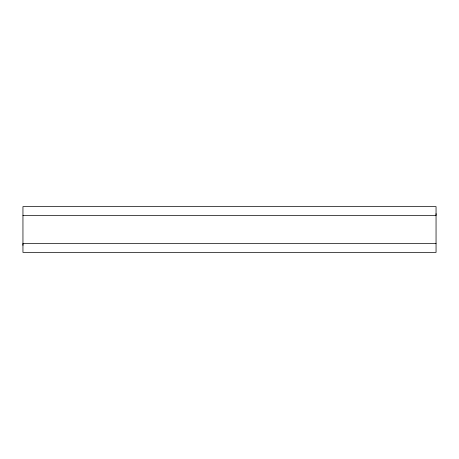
<?xml version="1.0" encoding="UTF-8"?>
<svg xmlns="http://www.w3.org/2000/svg" width="459" height="459" viewBox="0 0 459 459"><rect width="100%" height="100%" fill="white"/><g stroke="black" fill="none" stroke-linecap="round" stroke-linejoin="round"><path stroke-width="0.69" d="M436.05 213.659L436.05 252.404L22.95 252.404L22.95 243.511L436.05 243.511M22.95 215.489L436.05 215.489L436.05 206.596L22.95 206.596L22.95 245.341"/></g></svg>
